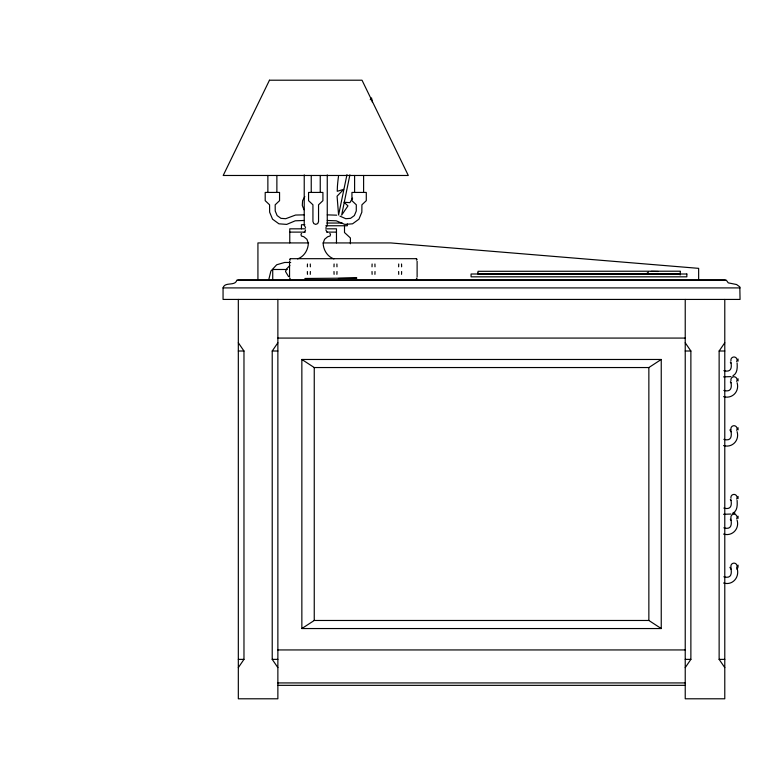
<?xml version="1.0" encoding="UTF-8"?>
<svg xmlns="http://www.w3.org/2000/svg" width="779" height="779" viewBox="0 0 779 779"><rect width="100%" height="100%" fill="white"/><g stroke="black" fill="none" stroke-linecap="round" stroke-linejoin="round"><path stroke-width="1.17" d="M307.462 274.344L307.374 271.53M310.276 263.993L310.363 266.808M334.084 274.344L333.996 271.53M336.898 263.993L336.976 266.808M372.109 274.344L372.021 271.53M374.923 263.993L375.001 266.808M398.721 274.344L398.634 271.53M401.536 263.993L401.623 266.808M307.374 266.808L307.462 263.993M310.363 271.53L310.276 274.344M333.996 266.808L334.084 263.993M336.976 271.53L336.898 274.344M372.021 266.808L372.109 263.993M375.001 271.53L374.923 274.344M398.634 266.808L398.721 263.993M401.623 271.53L401.536 274.344M738.054 361.183L738.054 358.992M738.054 380.96L738.054 378.769M738.054 429.891L738.054 427.71M738.054 498.609L738.054 496.418M738.054 518.386L738.054 516.195M738.054 567.316L738.054 565.135M223.057 287.909C224.742 281.365 235.17 286.643 236.855 280.109L726.252 280.109L728.268 282.865L736.603 284.53L739.816 286.896L740.05 299.428L223.057 299.428L223.057 287.909L740.05 287.909M349.898 174.837L341.65 215.121L347.96 205.89L344.055 202.238L349.888 202.647L352.585 198.139M346.976 174.652L338.583 215.004L337.083 196.181L343.656 189.365L337.249 191.293L337.424 186.405A145.527 107.356 -51.2 0 1 338.485 176.463M268.765 279.651L270.888 271.053L276.701 264.763L284.647 262.465L290.713 262.465M304.813 196.59L302.593 200.709L302.291 205.374L303.966 209.746M325.914 227.517L327.258 225.306L327.258 174.915M304.219 232.376L305.563 230.165M370.249 99.731L371.515 97.891A137.591 101.601 -51.4 0 1 372.43 102.39M277.869 667.603L272.222 659.375L272.222 351.008L277.869 342.779M238.325 667.603L243.973 659.375L243.973 351.008L238.325 342.779M724.782 667.603L719.134 659.375L719.134 351.008L724.782 342.779M685.228 667.603L690.876 659.375L690.876 351.008L685.228 342.779M736.963 569.206L737.635 568.339M648.518 272.017L646.015 274.111M301.658 233.505L300.957 234.167L301.376 236.008L303.849 236.758L306.907 239.289L308.328 243.145C308.211 249.825 304.073 256.758 297.549 258.881M289.885 265.493L286.75 268.745L285.494 271.482L288.581 276.613M732.951 375.78C737.577 373.248 737.401 367.445 737.09 362.917M732.951 513.205C737.577 510.673 737.401 504.87 737.09 500.342M301.853 359.47L314.249 367.542L648.858 367.542L661.244 359.47L661.244 628.546L301.853 628.546L301.853 359.47L661.244 359.47M301.853 628.546L314.249 620.474L648.858 620.474L661.244 628.546M290.265 258.706L289.554 259.397L290.265 260.089M290.265 278.259L289.554 278.94L290.265 279.632M416.395 260.089L417.116 259.397L416.395 258.706M416.395 279.632L417.116 278.94L416.395 278.259M680.398 271.793L679.901 274.792M730.936 376.617L723.564 376.87M732.883 513.215L735.074 513.215M730.936 514.043L723.564 514.296M304.229 214.868L295.562 215.043L285.708 218.704L280.937 218.344L277.129 215.579L275.221 210.992L275.182 204.799L279.554 200.68L279.554 192.432L265.201 192.432L265.201 200.68L269.573 204.799L269.641 212.18L272.553 219.191L278.931 223.816L286.701 224.401L295.241 220.808L304.229 220.476M327.258 214.868L336.742 215.179M327.258 220.476L336.236 220.808L344.785 224.401L352.556 223.816L358.924 219.191L361.846 212.18L361.914 204.799L366.286 200.68L366.286 192.432L351.933 192.432L351.933 200.68L356.305 204.799L356.266 210.992L354.357 215.579L350.55 218.344L345.779 218.704L339.917 216.104M326.917 223.037L342.147 223.037M304.862 224.732L301.444 224.732L301.444 228.831M325.817 225.754L347.337 225.754L347.337 223.943M305.329 228.831L289.769 228.831L289.769 242.912M325.69 228.831L336.47 228.831L336.47 242.912M289.769 232.113L305.329 232.113M326.888 232.113L336.47 232.113M308.669 242.931L257.927 242.931L257.927 279.651M323.11 242.931L390.707 242.931L698.646 268.356L698.646 279.651M290.518 258.686L416.152 258.686M287.305 269.485L272.728 269.485L272.728 279.651M680.398 271.209L478.024 271.306L478.024 274.13L680.398 274.111L680.398 274.792M304.852 278.473L356.879 278.054L338.417 278.473M277.869 338.076L685.228 338.076M238.325 351.008L243.973 351.008M272.222 351.008L277.869 351.008M685.228 351.008L690.876 351.008M719.134 351.008L724.782 351.008M723.857 370.648C730.78 372.635 732.192 368.214 730.868 362.186M723.857 390.425C730.78 392.412 732.192 387.991 730.868 381.953M723.564 396.647C732.309 399.267 739.738 391.292 737.09 382.693M723.857 439.356C731.296 441.537 732.026 436.328 730.868 430.212M723.564 445.588C732.309 448.198 739.738 440.223 737.09 431.624M723.857 508.074C730.78 510.06 732.192 505.639 730.868 499.612M723.857 527.841C731.296 530.022 732.026 524.812 730.868 518.697M723.564 534.073C732.309 536.692 739.738 528.707 737.09 520.109M723.857 576.781C731.296 578.953 732.026 573.753 730.868 567.638M723.564 583.013C732.727 585.75 739.894 577.073 737.09 568.319M277.869 649.939L685.228 649.939M238.325 659.375L243.973 659.375M272.222 659.375L277.869 659.375M685.228 659.375L690.876 659.375M719.134 659.375L724.782 659.375M277.869 682.93L685.228 682.93M277.869 685.335L685.228 685.335M651.273 271.345L658.313 271.482M477.527 273.195L478.024 273.302M333.938 258.881C327.414 256.758 323.266 249.825 323.158 243.145L324.58 239.289L327.638 236.758L330.111 236.008L330.53 234.167L329.829 233.505M730.322 362.196L730.994 363.072M730.322 381.973L730.994 382.849M730.994 431.79L729.904 429.891M730.322 499.621L730.994 500.498M730.322 519.398L730.994 520.275M730.994 569.206L729.904 567.316M325.914 230.165L327.268 232.376M305.572 227.517L304.229 225.306L304.229 174.915M725.278 280.109L237.829 280.109M724.782 299.428L724.782 698.792L685.228 698.792L685.228 299.428M648.858 367.542L648.858 620.474M417.116 261.218L417.116 277.12M363.608 175.45L363.608 192.432M354.601 175.45L354.601 192.432M350.394 243.769L350.394 237.955L344.503 232.532L344.503 225.754M320.247 175.45L320.247 192.432M314.249 367.542L314.249 620.474M311.24 175.45L311.24 192.432M289.554 261.218L289.554 277.12M277.869 299.428L277.869 698.792L238.325 698.792L238.325 299.428M276.876 175.45L276.876 192.432M267.869 175.45L267.869 192.432M730.975 429.609A3.116 3.116 0 0 1 734.383 425.714A3.116 3.116 0 0 1 736.671 430.359M730.975 498.317A3.116 3.116 0 0 1 734.383 494.422A3.116 3.116 0 0 1 736.671 499.066M730.975 380.668A3.116 3.116 0 0 1 734.383 376.773A3.116 3.116 0 0 1 736.671 381.418M730.975 360.891A3.116 3.116 0 0 1 734.383 356.996A3.116 3.116 0 0 1 736.671 361.641M730.975 567.034A3.116 3.116 0 0 1 734.383 563.139A3.116 3.116 0 0 1 736.671 567.784M730.975 518.093A3.116 3.116 0 0 1 734.383 514.198A3.116 3.116 0 0 1 736.671 518.843M318.543 221.557L317.725 223.563L315.738 224.401L313.762 223.563L312.934 221.557L312.934 204.799L308.562 200.68L308.562 192.432L322.915 192.432L322.915 200.68L318.543 204.799L318.543 221.557M269.466 80.208L223.193 175.479L408.293 175.479L362.021 80.208L269.466 80.208M686.844 274.004L471.081 274.004L471.081 276.827L686.844 276.827L686.844 274.004"/></g></svg>
